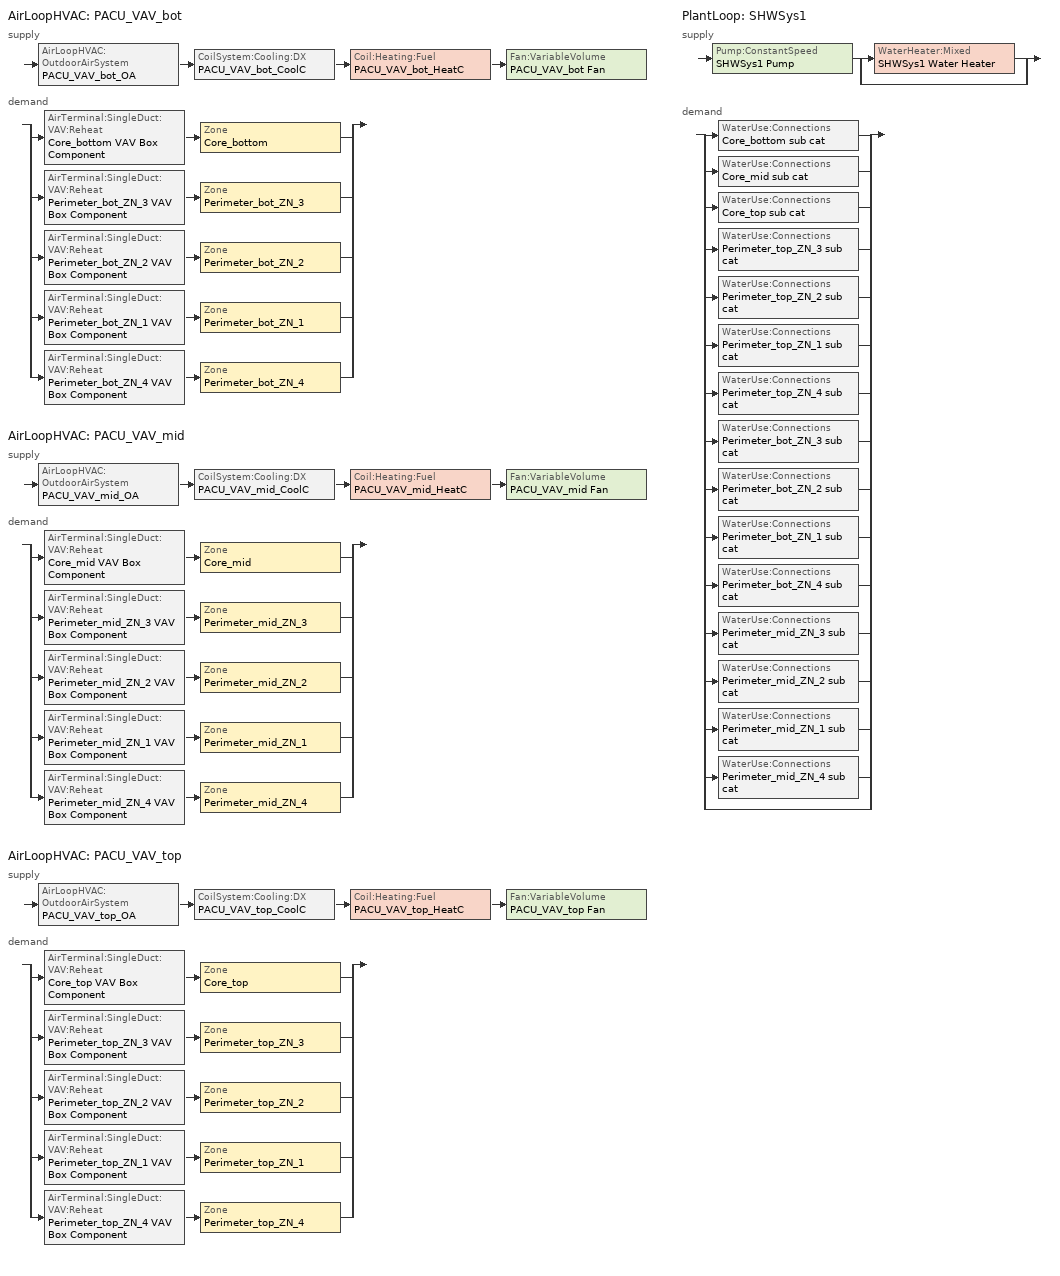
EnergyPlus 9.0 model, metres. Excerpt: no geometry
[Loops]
AirLoopHVAC 'PACU_VAV_bot'
 supply: AirLoopHVAC:OutdoorAirSystem 'PACU_VAV_bot_OA' > CoilSystem:Cooling:DX 'PACU_VAV_bot_CoolC' > Coil:Heating:Fuel 'PACU_VAV_bot_HeatC' > Fan:VariableVolume 'PACU_VAV_bot Fan'
 demand: split
  | AirTerminal:SingleDuct:VAV:Reheat 'Core_bottom VAV Box Component' > Zone 'Core_bottom'
  | AirTerminal:SingleDuct:VAV:Reheat 'Perimeter_bot_ZN_3 VAV Box Component' > Zone 'Perimeter_bot_ZN_3'
  | AirTerminal:SingleDuct:VAV:Reheat 'Perimeter_bot_ZN_2 VAV Box Component' > Zone 'Perimeter_bot_ZN_2'
  | AirTerminal:SingleDuct:VAV:Reheat 'Perimeter_bot_ZN_1 VAV Box Component' > Zone 'Perimeter_bot_ZN_1'
  | AirTerminal:SingleDuct:VAV:Reheat 'Perimeter_bot_ZN_4 VAV Box Component' > Zone 'Perimeter_bot_ZN_4'
AirLoopHVAC 'PACU_VAV_mid'
 supply: AirLoopHVAC:OutdoorAirSystem 'PACU_VAV_mid_OA' > CoilSystem:Cooling:DX 'PACU_VAV_mid_CoolC' > Coil:Heating:Fuel 'PACU_VAV_mid_HeatC' > Fan:VariableVolume 'PACU_VAV_mid Fan'
 demand: split
  | AirTerminal:SingleDuct:VAV:Reheat 'Core_mid VAV Box Component' > Zone 'Core_mid'
  | AirTerminal:SingleDuct:VAV:Reheat 'Perimeter_mid_ZN_3 VAV Box Component' > Zone 'Perimeter_mid_ZN_3'
  | AirTerminal:SingleDuct:VAV:Reheat 'Perimeter_mid_ZN_2 VAV Box Component' > Zone 'Perimeter_mid_ZN_2'
  | AirTerminal:SingleDuct:VAV:Reheat 'Perimeter_mid_ZN_1 VAV Box Component' > Zone 'Perimeter_mid_ZN_1'
  | AirTerminal:SingleDuct:VAV:Reheat 'Perimeter_mid_ZN_4 VAV Box Component' > Zone 'Perimeter_mid_ZN_4'
AirLoopHVAC 'PACU_VAV_top'
 supply: AirLoopHVAC:OutdoorAirSystem 'PACU_VAV_top_OA' > CoilSystem:Cooling:DX 'PACU_VAV_top_CoolC' > Coil:Heating:Fuel 'PACU_VAV_top_HeatC' > Fan:VariableVolume 'PACU_VAV_top Fan'
 demand: split
  | AirTerminal:SingleDuct:VAV:Reheat 'Core_top VAV Box Component' > Zone 'Core_top'
  | AirTerminal:SingleDuct:VAV:Reheat 'Perimeter_top_ZN_3 VAV Box Component' > Zone 'Perimeter_top_ZN_3'
  | AirTerminal:SingleDuct:VAV:Reheat 'Perimeter_top_ZN_2 VAV Box Component' > Zone 'Perimeter_top_ZN_2'
  | AirTerminal:SingleDuct:VAV:Reheat 'Perimeter_top_ZN_1 VAV Box Component' > Zone 'Perimeter_top_ZN_1'
  | AirTerminal:SingleDuct:VAV:Reheat 'Perimeter_top_ZN_4 VAV Box Component' > Zone 'Perimeter_top_ZN_4'
PlantLoop 'SHWSys1'
 supply: Pump:ConstantSpeed 'SHWSys1 Pump' > split
  | WaterHeater:Mixed 'SHWSys1 Water Heater'
  | bypass
 demand: split
  | WaterUse:Connections 'Core_bottom sub cat'
  | WaterUse:Connections 'Core_mid sub cat'
  | WaterUse:Connections 'Core_top sub cat'
  | WaterUse:Connections 'Perimeter_top_ZN_3 sub cat'
  | WaterUse:Connections 'Perimeter_top_ZN_2 sub cat'
  | WaterUse:Connections 'Perimeter_top_ZN_1 sub cat'
  | WaterUse:Connections 'Perimeter_top_ZN_4 sub cat'
  | WaterUse:Connections 'Perimeter_bot_ZN_3 sub cat'
  | WaterUse:Connections 'Perimeter_bot_ZN_2 sub cat'
  | WaterUse:Connections 'Perimeter_bot_ZN_1 sub cat'
  | WaterUse:Connections 'Perimeter_bot_ZN_4 sub cat'
  | WaterUse:Connections 'Perimeter_mid_ZN_3 sub cat'
  | WaterUse:Connections 'Perimeter_mid_ZN_2 sub cat'
  | WaterUse:Connections 'Perimeter_mid_ZN_1 sub cat'
  | WaterUse:Connections 'Perimeter_mid_ZN_4 sub cat'
  | bypass
[Sizing:Zone] Zone Cooling Design Supply Air Temperature Input Method=SupplyAirTemperature; Zone Cooling Design Supply Air Temperature {C}=12.8; Zone Heating Design Supply Air Temperature Input Method=SupplyAirTemperature; Zone Heating Design Supply Air Temperature {C}=40; Zone Cooling Design Supply Air Humidity Ratio {kgWater/kgDryAir}=0.0085; Zone Heating Design Supply Air Humidity Ratio {kgWater/kgDryAir}=0.008; Cooling Design Air Flow Method=DesignDay; Cooling Design Air Flow Rate {m3/s}=0; Cooling Minimum Air Flow {m3/s}=0; Cooling Minimum Air Flow Fraction=0; Heating Design Air Flow Method=DesignDay; Heating Design Air Flow Rate {m3/s}=0; Design Specification Zone Air Distribution Object=VAV_Zone_AirDistribution
Name | Design Specification Outdoor Air Object
Core_bottom | SZ DSOA Core_bottom
Core_mid | SZ DSOA Core_mid
Core_top | SZ DSOA Core_top
Perimeter_top_ZN_3 | SZ DSOA Perimeter_top_ZN_3
Perimeter_top_ZN_2 | SZ DSOA Perimeter_top_ZN_2
Perimeter_top_ZN_1 | SZ DSOA Perimeter_top_ZN_1
Perimeter_top_ZN_4 | SZ DSOA Perimeter_top_ZN_4
Perimeter_bot_ZN_3 | SZ DSOA Perimeter_bot_ZN_3
Perimeter_bot_ZN_2 | SZ DSOA Perimeter_bot_ZN_2
Perimeter_bot_ZN_1 | SZ DSOA Perimeter_bot_ZN_1
Perimeter_bot_ZN_4 | SZ DSOA Perimeter_bot_ZN_4
Perimeter_mid_ZN_3 | SZ DSOA Perimeter_mid_ZN_3
Perimeter_mid_ZN_2 | SZ DSOA Perimeter_mid_ZN_2
Perimeter_mid_ZN_1 | SZ DSOA Perimeter_mid_ZN_1
Perimeter_mid_ZN_4 | SZ DSOA Perimeter_mid_ZN_4
[DesignSpecification:OutdoorAir] Outdoor Air Flow per Zone Floor Area {m3/s-m2}=0.000431773
Name | Outdoor Air Method | Outdoor Air Flow per Zone {m3/s} | Outdoor Air Flow per Person {m3/s-person}
SZ DSOA Core_bottom; SZ DSOA Core_mid; SZ DSOA Core_top; SZ DSOA Perimeter_top_ZN_3; SZ DSOA Perimeter_top_ZN_2; SZ DSOA Perimeter_top_ZN_1; SZ DSOA Perimeter_top_ZN_4; SZ DSOA Perimeter_bot_ZN_3; SZ DSOA Perimeter_bot_ZN_2; SZ DSOA Perimeter_bot_ZN_1; SZ DSOA Perimeter_bot_ZN_4; SZ DSOA Perimeter_mid_ZN_3; SZ DSOA Perimeter_mid_ZN_1; SZ DSOA Perimeter_mid_ZN_4 | Flow/Area | 0
SZ DSOA Perimeter_mid_ZN_2 | Flow/Area
CM DSOA Core_bottom; CM DSOA Perimeter_bot_ZN_1; CM DSOA Perimeter_bot_ZN_2; CM DSOA Perimeter_bot_ZN_3; CM DSOA Perimeter_bot_ZN_4; CM DSOA Core_top; CM DSOA Perimeter_top_ZN_1; CM DSOA Perimeter_top_ZN_2; CM DSOA Perimeter_top_ZN_3; CM DSOA Perimeter_top_ZN_4; CM DSOA Core_mid; CM DSOA Perimeter_mid_ZN_1; CM DSOA Perimeter_mid_ZN_2; CM DSOA Perimeter_mid_ZN_3; CM DSOA Perimeter_mid_ZN_4 | Sum |  | 1e-08
[DesignSpecification:ZoneAirDistribution] Zone Air Distribution Effectiveness in Cooling Mode=1; Zone Air Distribution Effectiveness in Heating Mode=1
Name | Minimum Zone Ventilation Efficiency
VAV_Zone_AirDistribution | 0.6
CM DSZAD Core_bottom; CM DSZAD Perimeter_bot_ZN_1; CM DSZAD Perimeter_bot_ZN_2; CM DSZAD Perimeter_bot_ZN_3; CM DSZAD Perimeter_bot_ZN_4; CM DSZAD Core_top; CM DSZAD Perimeter_top_ZN_1; CM DSZAD Perimeter_top_ZN_2; CM DSZAD Perimeter_top_ZN_3; CM DSZAD Perimeter_top_ZN_4; CM DSZAD Core_mid; CM DSZAD Perimeter_mid_ZN_1; CM DSZAD Perimeter_mid_ZN_2; CM DSZAD Perimeter_mid_ZN_3; CM DSZAD Perimeter_mid_ZN_4
[Sizing:System] Type of Load to Size On=Sensible; Design Outdoor Air Flow Rate {m3/s}=1.1951; Central Heating Maximum System Air Flow Ratio=0.3; Preheat Design Temperature {C}=7; Preheat Design Humidity Ratio {kgWater/kgDryAir}=0.008; Precool Design Temperature {C}=12.8; Precool Design Humidity Ratio {kgWater/kgDryAir}=0.008; Central Cooling Design Supply Air Temperature {C}=12.8; Central Heating Design Supply Air Temperature {C}=12.8; Type of Zone Sum to Use=Coincident; 100% Outdoor Air in Cooling=No; 100% Outdoor Air in Heating=No; Central Cooling Design Supply Air Humidity Ratio {kgWater/kgDryAir}=0.0085; Central Heating Design Supply Air Humidity Ratio {kgWater/kgDryAir}=0.008; Cooling Supply Air Flow Rate Method=DesignDay; Cooling Supply Air Flow Rate {m3/s}=0; Heating Supply Air Flow Rate Method=DesignDay; Heating Supply Air Flow Rate {m3/s}=0; System Outdoor Air Method=ZoneSum
PACU_VAV_bot; PACU_VAV_mid; PACU_VAV_top
[Sizing:Plant]
SHWSys1: Loop Type=Heating; Design Loop Exit Temperature {C} !- this is changed from 48.9 to 60 to fix the warning message.=60; Loop Design Temperature Difference {deltaC}=5
[PlantLoop]
SHWSys1: Fluid Type=WATER; Plant Equipment Operation Scheme=SHWSys1 Loop Operation Scheme List; Maximum Loop Temperature {C}=60; Minimum Loop Temperature {C}=10; Maximum Loop Flow Rate {m3/s}=AUTOSIZE; Minimum Loop Flow Rate {m3/s}=0; Plant Loop Volume {m3}=AUTOSIZE; Load Distribution Scheme=Optimal
[PlantEquipmentOperationSchemes]
SHWSys1 Loop Operation Scheme List: Control Scheme 1=SHWSys1 Operation Scheme; Control Scheme 1 Schedule=PlantOnSched
[PlantEquipmentOperation:HeatingLoad]
SHWSys1 Operation Scheme: Load Range 1 Lower Limit {W}=0; Load Range 1 Upper Limit {W}=1000000000000000; Range 1 Equipment List=SHWSys1 Equipment List
[PlantEquipmentList]
SHWSys1 Equipment List: SHWSys1 Water Heater
[AirLoopHVAC] Design Supply Air Flow Rate {m3/s}=AUTOSIZE
PACU_VAV_bot; PACU_VAV_mid; PACU_VAV_top
[SetpointManager:Scheduled] Control Variable=Temperature
Name | Schedule | Setpoint Node or NodeList
PACU_VAV_bot SAT setpoint | Supply-Air-Temp-Sch | PACU_VAV_bot Supply Equipment Outlet Node
PACU_VAV_mid SAT setpoint | Supply-Air-Temp-Sch | PACU_VAV_mid Supply Equipment Outlet Node
PACU_VAV_top SAT setpoint | Supply-Air-Temp-Sch | PACU_VAV_top Supply Equipment Outlet Node
SHWSys1 Loop Setpoint Manager | SHWSys1-Loop-Temp-Schedule | SHWSys1 Supply Outlet Node
[SetpointManager:MixedAir] Control Variable=Temperature
Name | Setpoint Node or NodeList
PACU_VAV_bot_CoolC SAT Manager | PACU_VAV_bot_CoolC-PACU_VAV_bot_HeatCNode
PACU_VAV_bot_HeatC MixedAir Manager | PACU_VAV_bot_HeatC-PACU_VAV_bot FanNode
PACU_VAV_bot_OAMixed Air Temp Manager | PACU_VAV_bot_OA-PACU_VAV_bot_CoolCNode
PACU_VAV_mid_CoolC SAT Manager | PACU_VAV_mid_CoolC-PACU_VAV_mid_HeatCNode
PACU_VAV_mid_HeatC MixedAir Manager | PACU_VAV_mid_HeatC-PACU_VAV_mid FanNode
PACU_VAV_mid_OAMixed Air Temp Manager | PACU_VAV_mid_OA-PACU_VAV_mid_CoolCNode
PACU_VAV_top_CoolC SAT Manager | PACU_VAV_top_CoolC-PACU_VAV_top_HeatCNode
PACU_VAV_top_HeatC MixedAir Manager | PACU_VAV_top_HeatC-PACU_VAV_top FanNode
PACU_VAV_top_OAMixed Air Temp Manager | PACU_VAV_top_OA-PACU_VAV_top_CoolCNode
[SetpointManager:OutdoorAirPretreat]
PACU_VAV_mid Heat Exhchanger Supply Air Temp Manager: Control Variable=Temperature; Minimum Setpoint Temperature {C}=-99; Maximum Setpoint Temperature {C}=99; Minimum Setpoint Humidity Ratio {kgWater/kgDryAir}=0.00001; Maximum Setpoint Humidity Ratio {kgWater/kgDryAir}=1; Setpoint Node or NodeList=PACU_VAV_mid Heat Recovery Outlet Node
[Controller:OutdoorAir] Minimum Outdoor Air Flow Rate {m3/s}                      !- Minimum Outdoor Air Flow Rate {m3/s}=0; Maximum Outdoor Air Flow Rate {m3/s}=AUTOSIZE; Economizer Control Type=DifferentialEnthalpy; Economizer Control Action Type=ModulateFlow; Lockout Type=LockoutWithHeating; Minimum Limit Type=FixedMinimum; Minimum Outdoor Air Schedule=MinOA_MotorizedDamper_Sched
Name | Mechanical Ventilation Controller | Heat Recovery Bypass Control Type
PACU_VAV_bot_OA_Controller | PACU_VAV_BOT_DCV
PACU_VAV_mid_OA_Controller | PACU_VAV_MID_DCV | BypassWhenOAFlowGreaterThanMinimum
PACU_VAV_top_OA_Controller | PACU_VAV_TOP_DCV
[Zone equipment]
Core_bottom: Core_bottom VAV Box Component
Core_mid: Core_mid VAV Box Component
Core_top: Core_top VAV Box Component
Perimeter_top_ZN_3: Perimeter_top_ZN_3 VAV Box Component
Perimeter_top_ZN_2: Perimeter_top_ZN_2 VAV Box Component
Perimeter_top_ZN_1: Perimeter_top_ZN_1 VAV Box Component
Perimeter_top_ZN_4: Perimeter_top_ZN_4 VAV Box Component
Perimeter_bot_ZN_3: Perimeter_bot_ZN_3 VAV Box Component
Perimeter_bot_ZN_2: Perimeter_bot_ZN_2 VAV Box Component
Perimeter_bot_ZN_1: Perimeter_bot_ZN_1 VAV Box Component
Perimeter_bot_ZN_4: Perimeter_bot_ZN_4 VAV Box Component
Perimeter_mid_ZN_3: Perimeter_mid_ZN_3 VAV Box Component
Perimeter_mid_ZN_2: Perimeter_mid_ZN_2 VAV Box Component
Perimeter_mid_ZN_1: Perimeter_mid_ZN_1 VAV Box Component
Perimeter_mid_ZN_4: Perimeter_mid_ZN_4 VAV Box Component
[CoilSystem:Cooling:DX] Availability Schedule=ALWAYS_ON
Name | Cooling Coil
PACU_VAV_bot_CoolC | PACU_VAV_bot_CoolC DXCoil
PACU_VAV_mid_CoolC | PACU_VAV_mid_CoolC DXCoil
PACU_VAV_top_CoolC | PACU_VAV_top_CoolC DXCoil
[AirTerminal:SingleDuct:VAV:Reheat] Availability Schedule=ALWAYS_ON; Maximum Air Flow Rate {m3/s}=AUTOSIZE; Zone Minimum Air Flow Input Method=Constant; Maximum Hot Water or Steam Flow Rate {m3/s}=AUTOSIZE; Minimum Hot Water or Steam Flow Rate {m3/s}=0; Convergence Tolerance=0.001; Damper Heating Action=Normal; Maximum Flow Fraction During Reheat=0.5; Maximum Reheat Air Temperature {C}=40
Name | Constant Minimum Air Flow Fraction | Reheat Coil
Core_bottom VAV Box Component | 0.222 | Core_bottom VAV Box Reheat Coil
Core_mid VAV Box Component | 0.345 | Core_mid VAV Box Reheat Coil
Core_top VAV Box Component | 0.35 | Core_top VAV Box Reheat Coil
Perimeter_top_ZN_3 VAV Box Component | 0.268 | Perimeter_top_ZN_3 VAV Box Reheat Coil
Perimeter_top_ZN_2 VAV Box Component | 0.2 | Perimeter_top_ZN_2 VAV Box Reheat Coil
Perimeter_top_ZN_1 VAV Box Component | 0.241 | Perimeter_top_ZN_1 VAV Box Reheat Coil
Perimeter_top_ZN_4 VAV Box Component | 0.2 | Perimeter_top_ZN_4 VAV Box Reheat Coil
Perimeter_bot_ZN_3 VAV Box Component | 0.314 | Perimeter_bot_ZN_3 VAV Box Reheat Coil
Perimeter_bot_ZN_2 VAV Box Component | 0.2 | Perimeter_bot_ZN_2 VAV Box Reheat Coil
Perimeter_bot_ZN_1 VAV Box Component | 0.279 | Perimeter_bot_ZN_1 VAV Box Reheat Coil
Perimeter_bot_ZN_4 VAV Box Component | 0.2 | Perimeter_bot_ZN_4 VAV Box Reheat Coil
Perimeter_mid_ZN_3 VAV Box Component | 0.293 | Perimeter_mid_ZN_3 VAV Box Reheat Coil
Perimeter_mid_ZN_2 VAV Box Component | 0.2 | Perimeter_mid_ZN_2 VAV Box Reheat Coil
Perimeter_mid_ZN_1 VAV Box Component | 0.256 | Perimeter_mid_ZN_1 VAV Box Reheat Coil
Perimeter_mid_ZN_4 VAV Box Component | 0.2 | Perimeter_mid_ZN_4 VAV Box Reheat Coil
[ZoneControl:Thermostat] Control Type Schedule=Dual Zone Control Type Sched
Name | Zone or ZoneList | Control 1
Core_bottom Thermostat | Core_bottom | Core_bottom DualSPSched
Core_mid Thermostat | Core_mid | Core_mid DualSPSched
Core_top Thermostat | Core_top | Core_top DualSPSched
Perimeter_top_ZN_3 Thermostat | Perimeter_top_ZN_3 | Perimeter_top_ZN_3 DualSPSched
Perimeter_top_ZN_2 Thermostat | Perimeter_top_ZN_2 | Perimeter_top_ZN_2 DualSPSched
Perimeter_top_ZN_1 Thermostat | Perimeter_top_ZN_1 | Perimeter_top_ZN_1 DualSPSched
Perimeter_top_ZN_4 Thermostat | Perimeter_top_ZN_4 | Perimeter_top_ZN_4 DualSPSched
Perimeter_bot_ZN_3 Thermostat | Perimeter_bot_ZN_3 | Perimeter_bot_ZN_3 DualSPSched
Perimeter_bot_ZN_2 Thermostat | Perimeter_bot_ZN_2 | Perimeter_bot_ZN_2 DualSPSched
Perimeter_bot_ZN_1 Thermostat | Perimeter_bot_ZN_1 | Perimeter_bot_ZN_1 DualSPSched
Perimeter_bot_ZN_4 Thermostat | Perimeter_bot_ZN_4 | Perimeter_bot_ZN_4 DualSPSched
Perimeter_mid_ZN_3 Thermostat | Perimeter_mid_ZN_3 | Perimeter_mid_ZN_3 DualSPSched
Perimeter_mid_ZN_2 Thermostat | Perimeter_mid_ZN_2 | Perimeter_mid_ZN_2 DualSPSched
Perimeter_mid_ZN_1 Thermostat | Perimeter_mid_ZN_1 | Perimeter_mid_ZN_1 DualSPSched
Perimeter_mid_ZN_4 Thermostat | Perimeter_mid_ZN_4 | Perimeter_mid_ZN_4 DualSPSched
[ThermostatSetpoint:DualSetpoint] Heating Setpoint Temperature Schedule=HTGSETP_SCH_YES_OPTIMUM; Cooling Setpoint Temperature Schedule=CLGSETP_SCH_YES_OPTIMUM
Core_bottom DualSPSched; Core_mid DualSPSched; Core_top DualSPSched; Perimeter_top_ZN_3 DualSPSched; Perimeter_top_ZN_2 DualSPSched; Perimeter_top_ZN_1 DualSPSched; Perimeter_top_ZN_4 DualSPSched; Perimeter_bot_ZN_3 DualSPSched; Perimeter_bot_ZN_2 DualSPSched; Perimeter_bot_ZN_1 DualSPSched; Perimeter_bot_ZN_4 DualSPSched; Perimeter_mid_ZN_3 DualSPSched; Perimeter_mid_ZN_2 DualSPSched; Perimeter_mid_ZN_1 DualSPSched; Perimeter_mid_ZN_4 DualSPSched
[WaterHeater:Mixed]
SHWSys1 Water Heater: Tank Volume {m3}=0.378541; Setpoint Temperature Schedule=SHWSys1 Water Heater Setpoint Temperature Schedule; Deadband Temperature Difference {deltaC}=2; Maximum Temperature Limit {C}=82.2222; Heater Control Type=Cycle; Heater Maximum Capacity {W}=29307.11; Heater Fuel Type=NATURALGAS; Heater Thermal Efficiency=0.80804; Off Cycle Parasitic Fuel Consumption Rate {W}=1886.44; Off Cycle Parasitic Fuel Type=NATURALGAS; Off Cycle Parasitic Heat Fraction to Tank=0.8; On Cycle Parasitic Fuel Consumption Rate {W}=1886.44; On Cycle Parasitic Fuel Type=NATURALGAS; Ambient Temperature Indicator=zone; Ambient Temperature Zone=CORE_BOTTOM; Off Cycle Loss Coefficient to Ambient Temperature {W/K}=7.56156; On Cycle Loss Coefficient to Ambient Temperature {W/K}=7.56156; Use Side Effectiveness=1; Source Side Effectiveness=1; Use Side Design Flow Rate {m3/s}=AUTOSIZE; Source Side Design Flow Rate {m3/s}=AUTOSIZE; Indirect Water Heating Recovery Time {hr}=1.5
[Pump:ConstantSpeed]
SHWSys1 Pump: Design Flow Rate {m3/s}=autosize; Design Pump Head {Pa}=29891; Design Power Consumption {W}=AUTOSIZE; Motor Efficiency=0.3; Fraction of Motor Inefficiencies to Fluid Stream=0; Pump Control Type=Intermittent
[Coil:Heating:Electric] Availability Schedule=ALWAYS_ON; Efficiency=1; Nominal Capacity {W}=AUTOSIZE
Core_bottom VAV Box Reheat Coil; Core_mid VAV Box Reheat Coil; Core_top VAV Box Reheat Coil; Perimeter_top_ZN_3 VAV Box Reheat Coil; Perimeter_top_ZN_2 VAV Box Reheat Coil; Perimeter_top_ZN_1 VAV Box Reheat Coil; Perimeter_top_ZN_4 VAV Box Reheat Coil; Perimeter_bot_ZN_3 VAV Box Reheat Coil; Perimeter_bot_ZN_2 VAV Box Reheat Coil; Perimeter_bot_ZN_1 VAV Box Reheat Coil; Perimeter_bot_ZN_4 VAV Box Reheat Coil; Perimeter_mid_ZN_3 VAV Box Reheat Coil; Perimeter_mid_ZN_2 VAV Box Reheat Coil; Perimeter_mid_ZN_1 VAV Box Reheat Coil; Perimeter_mid_ZN_4 VAV Box Reheat Coil
[Coil:Heating:Fuel] Availability Schedule=ALWAYS_ON; Fuel Type=NaturalGas; Burner Efficiency=0.8; Nominal Capacity {W}=AUTOSIZE
PACU_VAV_bot_HeatC; PACU_VAV_mid_HeatC; PACU_VAV_top_HeatC
[Coil:Cooling:DX:TwoSpeed] Availability Schedule=ALWAYS_ON; High Speed Gross Rated Total Cooling Capacity {W} Sep 25, 2012: DX_TwoSpeedObject_from_VAV=AUTOSIZE; High Speed Gross Rated Sensible Heat Ratio Sep 25, 2012: DX_TwoSpeedObject_from_VAV=AUTOSIZE; High Speed Gross Rated Cooling COP {W/W} Sep 25, 2012: DX_TwoSpeedObject_from_VAV=3.39929; High Speed Rated Air Flow Rate {m3/s} Sep 25, 2012: DX_TwoSpeedObject_from_VAV=AUTOSIZE; Total Cooling Capacity Function of Temperature Curve=FURNACE_PACU_VAV_CoolCCarrier48TM014_12tons_CapFT; Total Cooling Capacity Function of Flow Fraction Curve=FURNACE_PACU_VAV_CoolCCarrier48TM014_12tons_FFF; Energy Input Ratio Function of Temperature Curve=FURNACE_PACU_VAV_CoolCCarrier48TM014_12tons_EIRFT; Energy Input Ratio Function of Flow Fraction Curve=FURNACE_PACU_VAV_CoolCCarrier48TM014_12tons_EIRFFF; Part Load Fraction Correlation Curve=FURNACE_PACU_VAV_CoolCIEA_HVAC_BESTEST_9ton-PLR; Low Speed Gross Rated Total Cooling Capacity {W} Sep 25, 2012: DX_TwoSpeedObject_from_VAV=AUTOSIZE; Low Speed Gross Rated Sensible Heat Ratio Sep 25, 2012: DX_TwoSpeedObject_from_VAV=AUTOSIZE; Low Speed Gross Rated Cooling COP {W/W} Sep 25, 2012: DX_TwoSpeedObject_from_VAV=3.39929; Low Speed Rated Air Flow Rate {m3/s} Sep 25, 2012: DX_TwoSpeedObject_from_VAV=AUTOSIZE; Low Speed Total Cooling Capacity Function of Temperature Curve=FURNACE_PACU_VAV_CoolCCarrier48TM014_12tons_CapFT; Low Speed Energy Input Ratio Function of Temperature Curve=FURNACE_PACU_VAV_CoolCCarrier48TM014_12tons_EIRFT
PACU_VAV_bot_CoolC DXCoil; PACU_VAV_mid_CoolC DXCoil; PACU_VAV_top_CoolC DXCoil
[Fan:VariableVolume] Availability Schedule=HVACOperationSchd; Pressure Rise {Pa}=1314.72; Maximum Flow Rate {m3/s}=AUTOSIZE; Fan Power Minimum Flow Rate Input Method=Fraction; Fan Power Minimum Flow Fraction=0.25; Motor In Airstream Fraction=1; Fan Power Coefficient 1=0.0408; Fan Power Coefficient 2=0.088; Fan Power Coefficient 3=-0.0729; Fan Power Coefficient 4=0.9437; Fan Power Coefficient 5=0
Name | Fan Total Efficiency | Motor Efficiency
PACU_VAV_bot Fan | 0.6045 | 0.93
PACU_VAV_mid Fan; PACU_VAV_top Fan | 0.6006 | 0.924
[HeatExchanger:AirToAir:SensibleAndLatent]
PACU_VAV_mid OA Heat Recovery: Availability Schedule=Always_On; Nominal Supply Air Flow Rate {m3/s}=AUTOSIZE; Sensible Effectiveness at 100% Heating Air Flow=0.7; Latent Effectiveness at 100% Heating Air Flow=0.6; Sensible Effectiveness at 75% Heating Air Flow=0.7; Latent Effectiveness at 75% Heating Air Flow=0.6; Sensible Effectiveness at 100% Cooling Air Flow=0.75; Latent Effectiveness at 100% Cooling Air Flow=0.6; Sensible Effectiveness at 75% Cooling Air Flow=0.75; Latent Effectiveness at 75% Cooling Air Flow=0.6; Nominal Electric Power {W}=907.484; Supply Air Outlet Temperature Control=Yes; Heat Exchanger Type=Rotary; Frost Control Type=ExhaustOnly; Threshold Temperature {C}=-23.3; Initial Defrost Time Fraction=0.167; Rate of Defrost Time Fraction Increase {1/K}=1.44
[WaterUse:Equipment] Peak Flow Rate {m3/s}=3.57511e-06; Flow Rate Fraction Schedule=BLDG_SWH_SCH
Name | Target Temperature Schedule | Hot Water Supply Temperature Schedule | Zone | Sensible Fraction Schedule | Latent Fraction Schedule
Core_bottom sub cat | Core_bottom sub cat Temp Sched | Core_bottom sub catHot Supply Temp Sched | Core_bottom | Core_bottom sub cat Sensible fract sched | Core_bottom sub cat Latent fract sched
Core_mid sub cat | Core_mid sub cat Temp Sched | Core_mid sub catHot Supply Temp Sched | Core_mid | Core_mid sub cat Sensible fract sched | Core_mid sub cat Latent fract sched
Core_top sub cat | Core_top sub cat Temp Sched | Core_top sub catHot Supply Temp Sched | Core_top | Core_top sub cat Sensible fract sched | Core_top sub cat Latent fract sched
Perimeter_top_ZN_3 sub cat | Perimeter_top_ZN_3 sub cat Temp Sched | Perimeter_top_ZN_3 sub catHot Supply Temp Sched | Perimeter_top_ZN_3 | Perimeter_top_ZN_3 sub cat Sensible fract sched | Perimeter_top_ZN_3 sub cat Latent fract sched
Perimeter_top_ZN_2 sub cat | Perimeter_top_ZN_2 sub cat Temp Sched | Perimeter_top_ZN_2 sub catHot Supply Temp Sched | Perimeter_top_ZN_2 | Perimeter_top_ZN_2 sub cat Sensible fract sched | Perimeter_top_ZN_2 sub cat Latent fract sched
Perimeter_top_ZN_1 sub cat | Perimeter_top_ZN_1 sub cat Temp Sched | Perimeter_top_ZN_1 sub catHot Supply Temp Sched | Perimeter_top_ZN_1 | Perimeter_top_ZN_1 sub cat Sensible fract sched | Perimeter_top_ZN_1 sub cat Latent fract sched
Perimeter_top_ZN_4 sub cat | Perimeter_top_ZN_4 sub cat Temp Sched | Perimeter_top_ZN_4 sub catHot Supply Temp Sched | Perimeter_top_ZN_4 | Perimeter_top_ZN_4 sub cat Sensible fract sched | Perimeter_top_ZN_4 sub cat Latent fract sched
Perimeter_bot_ZN_3 sub cat | Perimeter_bot_ZN_3 sub cat Temp Sched | Perimeter_bot_ZN_3 sub catHot Supply Temp Sched | Perimeter_bot_ZN_3 | Perimeter_bot_ZN_3 sub cat Sensible fract sched | Perimeter_bot_ZN_3 sub cat Latent fract sched
Perimeter_bot_ZN_2 sub cat | Perimeter_bot_ZN_2 sub cat Temp Sched | Perimeter_bot_ZN_2 sub catHot Supply Temp Sched | Perimeter_bot_ZN_2 | Perimeter_bot_ZN_2 sub cat Sensible fract sched | Perimeter_bot_ZN_2 sub cat Latent fract sched
Perimeter_bot_ZN_1 sub cat | Perimeter_bot_ZN_1 sub cat Temp Sched | Perimeter_bot_ZN_1 sub catHot Supply Temp Sched | Perimeter_bot_ZN_1 | Perimeter_bot_ZN_1 sub cat Sensible fract sched | Perimeter_bot_ZN_1 sub cat Latent fract sched
Perimeter_bot_ZN_4 sub cat | Perimeter_bot_ZN_4 sub cat Temp Sched | Perimeter_bot_ZN_4 sub catHot Supply Temp Sched | Perimeter_bot_ZN_4 | Perimeter_bot_ZN_4 sub cat Sensible fract sched | Perimeter_bot_ZN_4 sub cat Latent fract sched
Perimeter_mid_ZN_3 sub cat | Perimeter_mid_ZN_3 sub cat Temp Sched | Perimeter_mid_ZN_3 sub catHot Supply Temp Sched | Perimeter_mid_ZN_3 | Perimeter_mid_ZN_3 sub cat Sensible fract sched | Perimeter_mid_ZN_3 sub cat Latent fract sched
Perimeter_mid_ZN_2 sub cat | Perimeter_mid_ZN_2 sub cat Temp Sched | Perimeter_mid_ZN_2 sub catHot Supply Temp Sched | Perimeter_mid_ZN_2 | Perimeter_mid_ZN_2 sub cat Sensible fract sched | Perimeter_mid_ZN_2 sub cat Latent fract sched
Perimeter_mid_ZN_1 sub cat | Perimeter_mid_ZN_1 sub cat Temp Sched | Perimeter_mid_ZN_1 sub catHot Supply Temp Sched | Perimeter_mid_ZN_1 | Perimeter_mid_ZN_1 sub cat Sensible fract sched | Perimeter_mid_ZN_1 sub cat Latent fract sched
Perimeter_mid_ZN_4 sub cat | Perimeter_mid_ZN_4 sub cat Temp Sched | Perimeter_mid_ZN_4 sub catHot Supply Temp Sched | Perimeter_mid_ZN_4 | Perimeter_mid_ZN_4 sub cat Sensible fract sched | Perimeter_mid_ZN_4 sub cat Latent fract sched
[WaterUse:Connections]
Name | Water Use Equipment 1
Core_bottom sub cat | Core_bottom sub cat
Core_mid sub cat | Core_mid sub cat
Core_top sub cat | Core_top sub cat
Perimeter_top_ZN_3 sub cat | Perimeter_top_ZN_3 sub cat
Perimeter_top_ZN_2 sub cat | Perimeter_top_ZN_2 sub cat
Perimeter_top_ZN_1 sub cat | Perimeter_top_ZN_1 sub cat
Perimeter_top_ZN_4 sub cat | Perimeter_top_ZN_4 sub cat
Perimeter_bot_ZN_3 sub cat | Perimeter_bot_ZN_3 sub cat
Perimeter_bot_ZN_2 sub cat | Perimeter_bot_ZN_2 sub cat
Perimeter_bot_ZN_1 sub cat | Perimeter_bot_ZN_1 sub cat
Perimeter_bot_ZN_4 sub cat | Perimeter_bot_ZN_4 sub cat
Perimeter_mid_ZN_3 sub cat | Perimeter_mid_ZN_3 sub cat
Perimeter_mid_ZN_2 sub cat | Perimeter_mid_ZN_2 sub cat
Perimeter_mid_ZN_1 sub cat | Perimeter_mid_ZN_1 sub cat
Perimeter_mid_ZN_4 sub cat | Perimeter_mid_ZN_4 sub cat
[Controller:MechanicalVentilation] Availability Schedule=MinOA_Sched; Demand Controlled Ventilation=Yes; System Outdoor Air Method=VentilationRateProcedure
Name | Zone 1 | Design Specification Outdoor Air Object Name 1 | Design Specification Zone Air Distribution Object Name 1 | Zone 2 | Design Specification Outdoor Air Object Name 2 | Design Specification Zone Air Distribution Object Name 2 | Zone 3 | Design Specification Outdoor Air Object Name 3 | Design Specification Zone Air Distribution Object Name 3 | Zone 4 | Design Specification Outdoor Air Object Name 4 | Design Specification Zone Air Distribution Object Name 4 | Zone 5 | Design Specification Outdoor Air Object Name 5 | Design Specification Zone Air Distribution Object Name 5
PACU_VAV_BOT_DCV | Core_bottom | CM DSOA Core_bottom | CM DSZAD Core_bottom | Perimeter_bot_ZN_1 | CM DSOA Perimeter_bot_ZN_1 | CM DSZAD Perimeter_bot_ZN_1 | Perimeter_bot_ZN_2 | CM DSOA Perimeter_bot_ZN_2 | CM DSZAD Perimeter_bot_ZN_2 | Perimeter_bot_ZN_3 | CM DSOA Perimeter_bot_ZN_3 | CM DSZAD Perimeter_bot_ZN_3 | Perimeter_bot_ZN_4 | CM DSOA Perimeter_bot_ZN_4 | CM DSZAD Perimeter_bot_ZN_4
PACU_VAV_TOP_DCV | Core_top | CM DSOA Core_top | CM DSZAD Core_top | Perimeter_top_ZN_1 | CM DSOA Perimeter_top_ZN_1 | CM DSZAD Perimeter_top_ZN_1 | Perimeter_top_ZN_2 | CM DSOA Perimeter_top_ZN_2 | CM DSZAD Perimeter_top_ZN_2 | Perimeter_top_ZN_3 | CM DSOA Perimeter_top_ZN_3 | CM DSZAD Perimeter_top_ZN_3 | Perimeter_top_ZN_4 | CM DSOA Perimeter_top_ZN_4 | CM DSZAD Perimeter_top_ZN_4
PACU_VAV_MID_DCV | Core_mid | CM DSOA Core_mid | CM DSZAD Core_mid | Perimeter_mid_ZN_1 | CM DSOA Perimeter_mid_ZN_1 | CM DSZAD Perimeter_mid_ZN_1 | Perimeter_mid_ZN_2 | CM DSOA Perimeter_mid_ZN_2 | CM DSZAD Perimeter_mid_ZN_2 | Perimeter_mid_ZN_3 | CM DSOA Perimeter_mid_ZN_3 | CM DSZAD Perimeter_mid_ZN_3 | Perimeter_mid_ZN_4 | CM DSOA Perimeter_mid_ZN_4 | CM DSZAD Perimeter_mid_ZN_4
[EnergyManagementSystem:Sensor]
Name | Output:Variable or Output:Meter Index Key | Output:Variable or Output:Meter
Core_bottom_LSr | Core_bottom | Zone Lights Electric Power
Core_bottom_Occ_Sensor | Core_bottom | People Occupant Count
Core_mid_LSr | Core_mid | Zone Lights Electric Power
Core_mid_Occ_Sensor | Core_mid | People Occupant Count
Core_top_LSr | Core_top | Zone Lights Electric Power
Core_top_Occ_Sensor | Core_top | People Occupant Count
Perimeter_top_ZN_3_LSr | Perimeter_top_ZN_3 | Zone Lights Electric Power
Perimeter_top_ZN_3_Occ_Sensor | Perimeter_top_ZN_3 | People Occupant Count
Perimeter_top_ZN_2_LSr | Perimeter_top_ZN_2 | Zone Lights Electric Power
Perimeter_top_ZN_2_Occ_Sensor | Perimeter_top_ZN_2 | People Occupant Count
Perimeter_top_ZN_1_LSr | Perimeter_top_ZN_1 | Zone Lights Electric Power
Perimeter_top_ZN_1_Occ_Sensor | Perimeter_top_ZN_1 | People Occupant Count
Perimeter_top_ZN_4_LSr | Perimeter_top_ZN_4 | Zone Lights Electric Power
Perimeter_top_ZN_4_Occ_Sensor | Perimeter_top_ZN_4 | People Occupant Count
Perimeter_bot_ZN_3_LSr | Perimeter_bot_ZN_3 | Zone Lights Electric Power
Perimeter_bot_ZN_3_Occ_Sensor | Perimeter_bot_ZN_3 | People Occupant Count
Perimeter_bot_ZN_2_LSr | Perimeter_bot_ZN_2 | Zone Lights Electric Power
Perimeter_bot_ZN_2_Occ_Sensor | Perimeter_bot_ZN_2 | People Occupant Count
Perimeter_bot_ZN_1_LSr | Perimeter_bot_ZN_1 | Zone Lights Electric Power
Perimeter_bot_ZN_1_Occ_Sensor | Perimeter_bot_ZN_1 | People Occupant Count
Perimeter_bot_ZN_4_LSr | Perimeter_bot_ZN_4 | Zone Lights Electric Power
Perimeter_bot_ZN_4_Occ_Sensor | Perimeter_bot_ZN_4 | People Occupant Count
Perimeter_mid_ZN_3_LSr | Perimeter_mid_ZN_3 | Zone Lights Electric Power
Perimeter_mid_ZN_3_Occ_Sensor | Perimeter_mid_ZN_3 | People Occupant Count
Perimeter_mid_ZN_2_LSr | Perimeter_mid_ZN_2 | Zone Lights Electric Power
Perimeter_mid_ZN_2_Occ_Sensor | Perimeter_mid_ZN_2 | People Occupant Count
Perimeter_mid_ZN_1_LSr | Perimeter_mid_ZN_1 | Zone Lights Electric Power
Perimeter_mid_ZN_1_Occ_Sensor | Perimeter_mid_ZN_1 | People Occupant Count
Perimeter_mid_ZN_4_LSr | Perimeter_mid_ZN_4 | Zone Lights Electric Power
Perimeter_mid_ZN_4_Occ_Sensor | Perimeter_mid_ZN_4 | People Occupant Count
[EnergyManagementSystem:InternalVariable] Internal Data Type=Zone Floor Area
Name | Internal Data Index Key
Core_bottom_Area | Core_bottom
Core_mid_Area | Core_mid
Core_top_Area | Core_top
Perimeter_top_ZN_3_Area | Perimeter_top_ZN_3
Perimeter_top_ZN_2_Area | Perimeter_top_ZN_2
Perimeter_top_ZN_1_Area | Perimeter_top_ZN_1
Perimeter_top_ZN_4_Area | Perimeter_top_ZN_4
Perimeter_bot_ZN_3_Area | Perimeter_bot_ZN_3
Perimeter_bot_ZN_2_Area | Perimeter_bot_ZN_2
Perimeter_bot_ZN_1_Area | Perimeter_bot_ZN_1
Perimeter_bot_ZN_4_Area | Perimeter_bot_ZN_4
Perimeter_mid_ZN_3_Area | Perimeter_mid_ZN_3
Perimeter_mid_ZN_2_Area | Perimeter_mid_ZN_2
Perimeter_mid_ZN_1_Area | Perimeter_mid_ZN_1
Perimeter_mid_ZN_4_Area | Perimeter_mid_ZN_4
[Schedule:Compact]
ALWAYS_ON; PlantOnSched; MinOA_Sched: Through: 12/31, For: AllDays, Until: 24:00, 1
HVACOperationSchd: Through: 12/31, For: Weekdays SummerDesignDay, Until: 06:00, 0, Until: 22:00, 1, Until: 24:00, 0, For: Saturday WinterDesignDay, Until: 06:00, 0, Until: 18:00, 1, Until: 24:00, 0, For:Sunday Holidays AllOtherDays, Until: 24:00, 0
BLDG_SWH_SCH: Through: 12/31, For: Weekdays SummerDesignDay, Until: 05:00, 0, Until: 06:00, 0, Until: 07:00, 0.07, Until: 08:00, 0.19, Until: 09:00, 0.35, Until: 10:00, 0.38, Until: 11:00, 0.39, Until: 12:00, 0.47, Until: 13:00, 0.57, Until: 14:00, 0.54, Until: 15:00, 0.34, Until: 16:00, 0.33, Until: 17:00, 0.44, Until: 18:00, 0.26, Until: 19:00, 0.21, Until: 20:00, 0.15, Until: 21:00, 0.17, Until: 22:00, 0.08, Until: 24:00, 0.05, For: Saturday WinterDesignDay, Until: 05:00, 0, Until: 06:00, 0, Until: 07:00, 0.07, Until: 08:00, 0.11, Until: 09:00, 0.15, Until: 10:00, 0.21, Until: 11:00, 0.19, Until: 12:00, 0.23, Until: 13:00, 0.2, Until: 14:00, 0.19, Until: 15:00, 0.15, Until: 16:00, 0.13, Until: 17:00, 0.14, Until: 19:00, 0.07, Until: 22:00, 0, Until: 24:00, 0, For:Sunday Holidays AllOtherDays, Until: 05:00, 0, Until: 06:00, 0, Until: 11:00, 0.04, Until: 13:00, 0.06, Until: 14:00, 0.09, Until: 15:00, 0.06, Until: 18:00, 0.04, Until: 22:00, 0, Until: 24:00, 0
HTGSETP_SCH_YES_OPTIMUM: Through: 12/31, For: WinterDesignDay, Until: 05:00, 15.6, Until: 06:00, 17.6, Until: 07:00, 19.6, Until: 22:00, 21, Until: 24:00, 15.6, For: Weekdays, Until: 05:00, 15.6, Until: 06:00, 17.8, Until: 07:00, 20, Until: 22:00, 21, Until: 24:00, 15.6, For SummerDesignDay, Until: 24:00, 15.6, For: Saturday, Until: 05:00, 15.6, Until: 06:00, 17.8, Until: 07:00, 20, Until: 17:00, 21, Until: 24:00, 15.6, For:Sunday Holidays AllOtherDays, Until: 24:00, 15.6
CLGSETP_SCH_YES_OPTIMUM: Through: 12/31, For: SummerDesignDay, Until: 05:00, 26.7, Until: 06:00, 25.7, Until: 07:00, 25, Until: 22:00, 24, Until: 24:00, 26.7, For: Weekdays, Until: 05:00, 26.7, Until: 06:00, 25.6, Until: 07:00, 25, Until: 22:00, 24, Until: 24:00, 26.7, For: Saturday, Until: 05:00, 26.7, Until: 06:00, 25.7, Until: 07:00, 25, Until: 17:00, 24, Until: 24:00, 26.7, For WinterDesignDay, Until: 24:00, 26.7, For:Sunday Holidays AllOtherDays, Until: 24:00, 26.7
MinOA_MotorizedDamper_Sched: Through: 12/31, For: Weekdays SummerDesignDay, Until: 07:00, 0, Until: 22:00, 1, Until: 24:00, 0, For: Saturday WinterDesignDay, Until: 07:00, 0, Until: 18:00, 1, Until: 24:00, 0, For:Sunday Holidays AllOtherDays, Until: 24:00, 0
Dual Zone Control Type Sched: Through: 12/31, For: AllDays, Until: 24:00, 4
Supply-Air-Temp-Sch: Through: 12/31, For: AllDays, Until: 24:00, 12.8
Core_bottom sub cat Latent fract sched; Core_mid sub cat Latent fract sched; Core_top sub cat Latent fract sched; Perimeter_top_ZN_3 sub cat Latent fract sched; Perimeter_top_ZN_2 sub cat Latent fract sched; Perimeter_top_ZN_1 sub cat Latent fract sched; Perimeter_top_ZN_4 sub cat Latent fract sched; Perimeter_bot_ZN_3 sub cat Latent fract sched; Perimeter_bot_ZN_2 sub cat Latent fract sched; Perimeter_bot_ZN_1 sub cat Latent fract sched; Perimeter_bot_ZN_4 sub cat Latent fract sched; Perimeter_mid_ZN_3 sub cat Latent fract sched; Perimeter_mid_ZN_2 sub cat Latent fract sched; Perimeter_mid_ZN_1 sub cat Latent fract sched; Perimeter_mid_ZN_4 sub cat Latent fract sched: Through: 12/31, For: AllDays, Until: 24:00, 0.05
Core_bottom sub cat Sensible fract sched; Core_mid sub cat Sensible fract sched; Core_top sub cat Sensible fract sched; Perimeter_top_ZN_3 sub cat Sensible fract sched; Perimeter_top_ZN_2 sub cat Sensible fract sched; Perimeter_top_ZN_1 sub cat Sensible fract sched; Perimeter_top_ZN_4 sub cat Sensible fract sched; Perimeter_bot_ZN_3 sub cat Sensible fract sched; Perimeter_bot_ZN_2 sub cat Sensible fract sched; Perimeter_bot_ZN_1 sub cat Sensible fract sched; Perimeter_bot_ZN_4 sub cat Sensible fract sched; Perimeter_mid_ZN_3 sub cat Sensible fract sched; Perimeter_mid_ZN_2 sub cat Sensible fract sched; Perimeter_mid_ZN_1 sub cat Sensible fract sched; Perimeter_mid_ZN_4 sub cat Sensible fract sched: Through: 12/31, For: AllDays, Until: 24:00, 0.2
Core_bottom sub cat Temp Sched; Core_mid sub cat Temp Sched; Core_top sub cat Temp Sched; Perimeter_top_ZN_3 sub cat Temp Sched; Perimeter_top_ZN_2 sub cat Temp Sched; Perimeter_top_ZN_1 sub cat Temp Sched; Perimeter_top_ZN_4 sub cat Temp Sched; Perimeter_bot_ZN_3 sub cat Temp Sched; Perimeter_bot_ZN_2 sub cat Temp Sched; Perimeter_bot_ZN_1 sub cat Temp Sched; Perimeter_bot_ZN_4 sub cat Temp Sched; Perimeter_mid_ZN_3 sub cat Temp Sched; Perimeter_mid_ZN_2 sub cat Temp Sched; Perimeter_mid_ZN_1 sub cat Temp Sched; Perimeter_mid_ZN_4 sub cat Temp Sched; SHWSys1-Loop-Temp-Schedule; SHWSys1 Water Heater Setpoint Temperature Schedule: Through: 12/31, For: AllDays, Until: 24:00, 60
Core_bottom sub catHot Supply Temp Sched; Core_mid sub catHot Supply Temp Sched; Core_top sub catHot Supply Temp Sched; Perimeter_top_ZN_3 sub catHot Supply Temp Sched; Perimeter_top_ZN_2 sub catHot Supply Temp Sched; Perimeter_top_ZN_1 sub catHot Supply Temp Sched; Perimeter_top_ZN_4 sub catHot Supply Temp Sched; Perimeter_bot_ZN_3 sub catHot Supply Temp Sched; Perimeter_bot_ZN_2 sub catHot Supply Temp Sched; Perimeter_bot_ZN_1 sub catHot Supply Temp Sched; Perimeter_bot_ZN_4 sub catHot Supply Temp Sched; Perimeter_mid_ZN_3 sub catHot Supply Temp Sched; Perimeter_mid_ZN_2 sub catHot Supply Temp Sched; Perimeter_mid_ZN_1 sub catHot Supply Temp Sched; Perimeter_mid_ZN_4 sub catHot Supply Temp Sched: Through: 12/31, For: AllDays, Until: 24:00, 55
[Curve:Biquadratic] Minimum Value of x=16.5556; Maximum Value of x=22.1111; Minimum Value of y=23.7778; Maximum Value of y=47.66
Name | Coefficient1 Constant | Coefficient2 x | Coefficient3 x**2 | Coefficient4 y | Coefficient5 y**2 | Coefficient6 x*y
FURNACE_PACU_VAV_CoolCCarrier48TM014_12tons_CapFT | 1.39072 | -0.0529058 | 0.0018423 | 0.00058267 | -0.000186814 | 0.000265159
FURNACE_PACU_VAV_CoolCCarrier48TM014_12tons_EIRFT | -0.536161 | 0.105138 | -0.00172659 | 0.0149848 | 0.000659948 | -0.0017385
[Curve:Quadratic]
Name | Coefficient1 Constant | Coefficient2 x | Coefficient3 x**2 | Minimum Value of x | Maximum Value of x
FURNACE_PACU_VAV_CoolCCarrier48TM014_12tons_FFF | 0.718954 | 0.435436 | -0.154193 | 0.75 | 1.25
FURNACE_PACU_VAV_CoolCCarrier48TM014_12tons_EIRFFF | 1.19525 | -0.306138 | 0.110973 | 0.75 | 1.25
FURNACE_PACU_VAV_CoolCIEA_HVAC_BESTEST_9ton-PLR | 0.771 | 0.229 | 0 | 0 | 1
